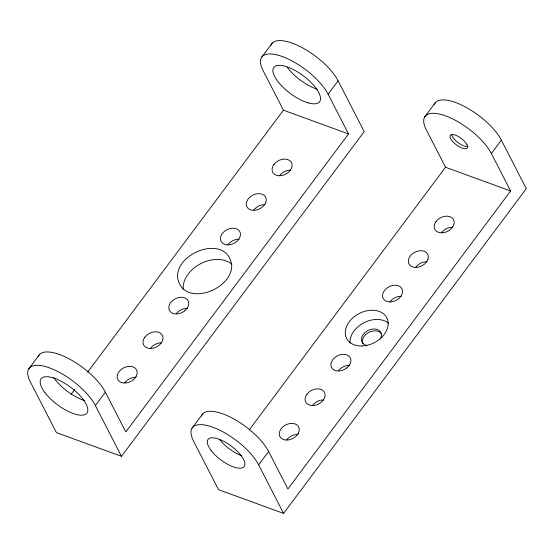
<?xml version="1.0" encoding="UTF-8"?>
<svg xmlns="http://www.w3.org/2000/svg" width="554" height="554" viewBox="0 0 554 554"><rect width="100%" height="100%" fill="white"/><g stroke="black" fill="none" stroke-linecap="round" stroke-linejoin="round"><path stroke-width="0.83" d="M28.725 368.936L39.479 354.553M261.453 57.574L272.208 43.191M71.071 394.323L74.693 389.476M87.643 372.149L283.447 110.198L263.018 70.455A42.173 16.163 36.8 0 1 282.318 56.556A42.173 16.163 36.8 0 1 328.106 94.194L348.535 133.936L125.8 431.926L105.371 392.184A42.173 16.163 36.8 0 0 68.918 358.736A42.173 16.163 36.8 0 0 38.164 356.728M270.892 45.366A42.173 16.163 36.8 0 1 301.646 47.374A42.173 16.163 36.8 0 1 338.099 80.822L364.2 131.61L121.478 456.337L95.378 405.549L105.371 392.184M328.106 94.194L338.099 80.822M191.982 428.263L202.743 413.88M424.71 116.901L435.472 102.518M249.224 429.904L445.541 167.26L426.282 129.781A42.173 16.163 36.8 0 1 445.582 115.876A42.173 16.163 36.8 0 1 491.37 153.52L510.629 190.992L287.893 488.981L268.635 451.51A42.173 16.163 36.8 0 0 232.181 418.055A42.173 16.163 36.8 0 0 201.421 416.054M434.149 104.692A42.173 16.163 36.8 0 1 464.91 106.7A42.173 16.163 36.8 0 1 501.363 140.148L526.3 188.665L283.579 513.399L258.642 464.875L268.635 451.51M491.37 153.52L501.363 140.148M124.705 382.759L125.716 381.574A10.54 7.659 -27.2 0 1 135.875 377.392M286.806 439.821L287.817 438.636A10.54 7.659 -27.2 0 1 297.969 434.454M445.541 167.26L510.629 190.992M283.447 110.198L348.535 133.936M283.579 513.399L218.491 489.66L193.554 441.143A42.173 16.163 36.8 0 1 212.854 427.238A42.173 16.163 36.8 0 1 258.642 464.875M121.478 456.337L56.39 432.605L30.29 381.817A42.173 16.163 36.8 0 1 49.59 367.911A42.173 16.163 36.8 0 1 95.378 405.549M441.711 232.576A10.54 7.659 -27.2 0 1 452.881 227.209M415.895 267.118A10.54 7.659 -27.2 0 1 416.906 265.934L418.097 264.847A10.54 7.659 -27.2 0 1 427.058 261.744M362.898 343.729A10.54 7.659 -27.2 0 1 363.445 337.455L364.262 336.195A10.54 7.659 -27.2 0 1 376.879 330.994L378.223 331.361A10.54 7.659 -27.2 0 1 381.284 333.563M380.397 339.034A10.54 7.659 -27.2 0 0 377.281 329.526L375.937 329.152A10.54 7.659 -27.2 0 0 363.313 334.353L362.503 335.613A10.54 7.659 -27.2 0 0 366.963 345.488M338.439 370.737A10.54 7.659 -27.2 0 1 341.977 367.524L343.425 366.72A10.54 7.659 -27.2 0 1 349.609 365.37M312.622 405.279A10.54 7.659 -27.2 0 1 323.792 399.912M390.078 301.653A10.54 7.659 -27.2 0 1 401.241 296.286M467.95 146.374A10.54 4.037 36.8 0 1 459.751 143.811A10.54 4.037 36.8 0 1 452.355 136.457L451.939 135.481A10.54 4.037 36.8 0 1 451.732 134.608M241.523 455.672A22.589 8.656 36.8 0 1 219.419 439.301M350.052 343.071A22.589 16.412 -27.2 0 1 364.047 322.677A22.589 16.412 -27.2 0 1 388.7 323.377M279.618 175.514A10.54 7.659 -27.2 0 1 290.781 170.147M253.794 210.056A10.54 7.659 -27.2 0 1 254.812 208.872L255.996 207.792A10.54 7.659 -27.2 0 1 264.964 204.689M176.345 313.682A10.54 7.659 -27.2 0 1 179.877 310.462L181.324 309.658A10.54 7.659 -27.2 0 1 187.508 308.308M150.522 348.217A10.54 7.659 -27.2 0 1 161.692 342.85M227.978 244.598A10.54 7.659 -27.2 0 1 239.148 239.231M84.499 400.584A28.614 10.969 36.8 0 1 53.724 377.565M317.269 89.236A28.614 10.969 36.8 0 1 287.346 67.463M183.194 289.396A28.614 20.789 -27.2 0 1 200.624 263.697A28.614 20.789 -27.2 0 1 231.787 264.126M177.509 276.522C181.31 308.246 231.884 291.162 231.731 265.601C227.929 233.871 177.356 250.962 177.509 276.522M265.795 202.39L265.207 203.685A10.54 7.659 -27.2 0 1 250.429 209.779A10.54 7.659 -27.2 0 1 249.134 197.826L250.318 196.746A10.54 7.659 -27.2 0 1 262.084 194.177A10.54 7.659 -27.2 0 1 265.795 202.39M427.896 259.452L427.3 260.747A10.54 7.659 -27.2 0 1 412.522 266.834A10.54 7.659 -27.2 0 1 411.234 254.888L412.418 253.808A10.54 7.659 -27.2 0 1 424.184 251.239A10.54 7.659 -27.2 0 1 427.896 259.452M144.85 337.178L144.04 338.432A10.54 7.659 -27.2 0 0 147.156 347.94A10.54 7.659 -27.2 0 0 160.106 344.29L161.124 343.106A10.54 7.659 -27.2 0 0 158.811 332.345A10.54 7.659 -27.2 0 0 144.85 337.178M136.111 376.395L135.301 377.648A10.54 7.659 -27.2 0 1 121.34 382.482A10.54 7.659 -27.2 0 1 119.034 371.713L120.045 370.536A10.54 7.659 -27.2 0 1 132.995 366.886A10.54 7.659 -27.2 0 1 136.111 376.395M273.939 164.469L273.129 165.729A10.54 7.659 -27.2 0 0 276.245 175.237A10.54 7.659 -27.2 0 0 289.202 171.588L290.213 170.403A10.54 7.659 -27.2 0 0 287.907 159.635A10.54 7.659 -27.2 0 0 273.939 164.469M306.944 394.233L306.133 395.494A10.54 7.659 -27.2 0 0 309.25 405.002A10.54 7.659 -27.2 0 0 322.206 401.352L323.217 400.168A10.54 7.659 -27.2 0 0 320.911 389.4A10.54 7.659 -27.2 0 0 306.944 394.233M298.211 433.457L297.401 434.71A10.54 7.659 -27.2 0 1 283.433 439.544A10.54 7.659 -27.2 0 1 281.127 428.775L282.138 427.591A10.54 7.659 -27.2 0 1 295.095 423.942A10.54 7.659 -27.2 0 1 298.211 433.457M436.04 221.531L435.222 222.784A10.54 7.659 -27.2 0 0 438.346 232.299A10.54 7.659 -27.2 0 0 451.295 228.65L452.306 227.465A10.54 7.659 -27.2 0 0 450 216.697A10.54 7.659 -27.2 0 0 436.04 221.531M184.738 310.836L183.402 311.784A10.54 7.659 -27.2 0 1 172.973 313.398L171.775 312.844A10.54 7.659 -27.2 0 1 174.198 299.416L175.646 298.613A10.54 7.659 -27.2 0 1 183.291 297.436L184.634 297.803A10.54 7.659 -27.2 0 1 184.738 310.836M346.839 367.891L345.502 368.846A10.54 7.659 -27.2 0 1 335.073 370.46L333.868 369.899A10.54 7.659 -27.2 0 1 336.299 356.478L337.746 355.675A10.54 7.659 -27.2 0 1 345.384 354.491L346.728 354.858A10.54 7.659 -27.2 0 1 346.839 367.891M307.969 102.822L305.129 101.86A28.614 10.969 36.8 0 1 273.06 69.063A28.614 10.969 36.8 0 1 310.192 81.66A28.614 10.969 36.8 0 1 307.969 102.822M466.96 144.615L466.343 143.569A10.54 4.037 36.8 0 0 455.513 135.204A10.54 4.037 36.8 0 0 450.27 137.711L450.693 138.68A10.54 4.037 36.8 0 0 462.14 148.091A10.54 4.037 36.8 0 0 466.96 144.615M390.522 301.909A10.54 7.659 -27.2 0 0 402.038 289.015A10.54 7.659 -27.2 0 0 385.058 289.811A10.54 7.659 -27.2 0 0 390.522 301.909M211.095 450.444A22.589 8.656 36.8 0 0 243.441 467.264A22.589 8.656 36.8 0 0 223.754 441.323A22.589 8.656 36.8 0 0 211.095 450.444M362.607 345.966A22.589 16.412 -27.2 0 0 387.004 318.19A22.589 16.412 -27.2 0 0 350.543 320.212A22.589 16.412 -27.2 0 0 362.607 345.966M228.421 244.854A10.54 7.659 -27.2 0 0 239.937 231.953A10.54 7.659 -27.2 0 0 222.957 232.756A10.54 7.659 -27.2 0 0 228.421 244.854M45.061 392.779A28.614 10.969 36.8 0 0 86.008 413.983A28.614 10.969 36.8 0 0 60.933 381.09A28.614 10.969 36.8 0 0 45.061 392.779"/></g></svg>
